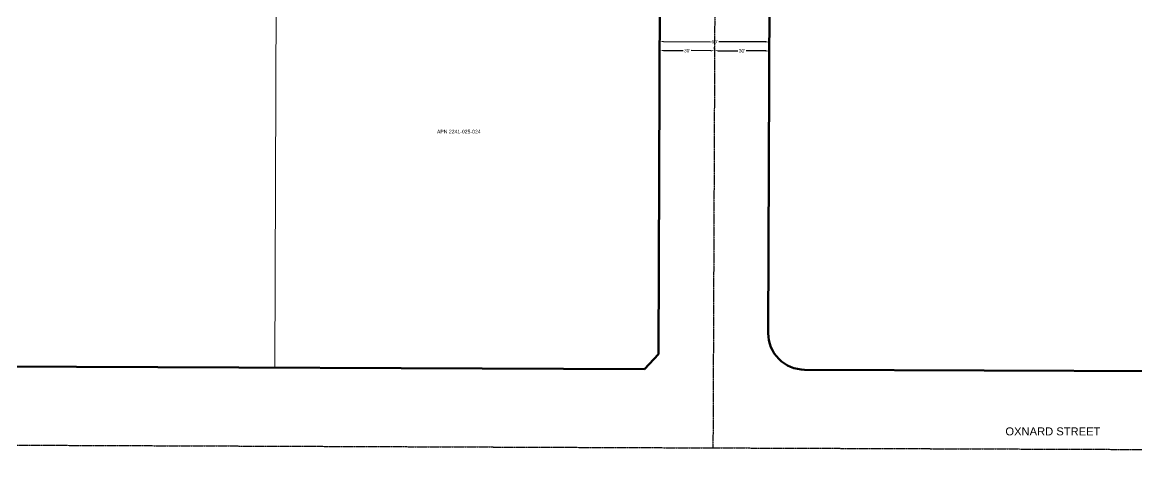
# Model space of a CAD drawing. Header units: feet. Extents: x 6396409 to 6445695, y 1882632 to 1891679.
# Drawn here: x 6424254 to 6424864, y 1887966 to 1888209 of the extents above; entities that cross this region are included whole.
import ezdxf

# ---------------------------------------------------------------- set-up
doc = ezdxf.new("R2010")
doc.units = ezdxf.units.FT
doc.header["$MEASUREMENT"] = 0
doc.linetypes.add('CENTER2', pattern=[1.125, 0.75, -0.125, 0.125, -0.125])
for name, color, linetype, lineweight in [('R-ANNO-LABL', 2, 'Continuous', 30), ('R-PROP-PRCL', 4, 'Continuous', 18), ('R-Row-Ldr', 3, 'Continuous', 5), ('R-Row-Misc-Txto', 171, 'Continuous', 5), ('R-Row-Scl', 1, 'CENTER2', 25), ('R-Row-Sname', 8, 'Continuous', 0), ('R-Row-Srow', 6, 'Continuous', 50)]:
    doc.layers.add(name, color=color, linetype=linetype, lineweight=lineweight)
doc.styles.add('G1_1 8_0', font='arial.ttf')
doc.styles.add('G4_7 32', font='arial.ttf', dxfattribs={"height": 0.219})
doc.styles.add('NCS1-Anno', font='arial.ttf', dxfattribs={"width": 0.8, "height": 0.09375})
doc.dimstyles.new('Annotative (NCS1)', dxfattribs={"dimscale": 100, "dimtxt": 0.09375, "dimasz": 0.1, "dimexe": 0.1, "dimexo": 0.04, "dimgap": 0.05, "dimtad": 0, "dimdec": 3, "dimzin": 0, "dimdsep": 46, "dimtxsty": 'NCS1-Anno', "dimcen": 0.05, "dimaunit": 1, "dimadec": 3, "dimazin": 0, "dimtfac": 1, "dimtdec": 3, "dimtofl": 0, "dimtmove": 0, "dimatfit": 3, "dimfxl": 0.1, "dimtolj": 1, "dimtzin": 0, "dimarcsym": 0})

# ---------------------------------------------------------------- blocks, each defined once
blk = doc.blocks.new('*D2413')
at = {"layer": 'Defpoints', "color": 0, "transparency": 16777216}
for p in [(6425954.99, 1888533.21), (6425986.36, 1887990.46), (6424632.22, 1887976.17), (6425952.84, 1887971.16), (6427273.27, 1887966.38)]:
    blk.add_point(p, dxfattribs=at)
at = {"layer": 'R-ANNO-LABL', "color": 0, "lineweight": -2, "transparency": 16777216}
for start, end in [(57.22214, 86.81329), (2.75519, 32.34634)]:
    blk.add_arc((6425952.84, 1887971.28), 38.62, start, end, dxfattribs=at)
at = {"layer": 'R-ANNO-LABL', "color": 0, "transparency": 16777216}
for points in [[(6425954.98, 1888009.5), (6425955, 1888010.17), (6425952.99, 1888009.89)], [(6425991.75, 1887973.14), (6425991.08, 1887973.12), (6425991.46, 1887971.13)]]:
    blk.add_solid(points, dxfattribs=at)
at = {"layer": 'R-ANNO-LABL', "color": 0, "transparency": 16777216, "insert": (6425980.25, 1887998.48), "char_height": 1.875, "width": 22.1496, "attachment_point": 5, "rotation": 314.78424, "style": 'NCS1-Anno'}
blk.add_mtext('\\A1;89°59\'35" (M) \\P89%%D58\'58" (R17)', dxfattribs=at)
blk = doc.blocks.new('*D2414')
at = {"layer": 'Defpoints', "color": 0, "transparency": 16777216}
for p in [(6425954.99, 1888533.21), (6424633.32, 1888245.96), (6428594.95, 1888237.72), (6425921.82, 1888224.82), (6425952.84, 1887971.28)]:
    blk.add_point(p, dxfattribs=at)
at = {"layer": 'R-ANNO-LABL', "color": 0, "lineweight": -2, "transparency": 16777216}
for start, end in [(182.98141, 211.82576), (237.83587, 266.68022)]:
    blk.add_arc((6425953.88, 1888243.22), 36.96, start, end, dxfattribs=at)
at = {"layer": 'R-ANNO-LABL', "color": 0, "transparency": 16777216}
for points in [[(6425916.64, 1888241.29), (6425917.3, 1888241.3), (6425916.92, 1888243.29)], [(6425951.75, 1888206.65), (6425951.73, 1888205.98), (6425953.74, 1888206.26)]]:
    blk.add_solid(points, dxfattribs=at)
at = {"layer": 'R-ANNO-LABL', "color": 0, "transparency": 16777216, "insert": (6425927.67, 1888217.16), "char_height": 1.875, "width": 27.8597, "attachment_point": 5, "rotation": 314.83081, "style": 'NCS1-Anno'}
blk.add_mtext('\\A1;89°54\'0" (M) \\P89%%D53\'50" (R16)', dxfattribs=at)
blk = doc.blocks.new('*D2415')
at = {"layer": 'Defpoints', "color": 0, "transparency": 16777216}
for p in [(6423314.93, 1888806.85), (6427276.4, 1888791.6), (6425982.17, 1888781.44), (6425955.88, 1888766.39), (6425952.84, 1887971.16)]:
    blk.add_point(p, dxfattribs=at)
at = {"layer": 'R-ANNO-LABL', "color": 0, "lineweight": -2, "transparency": 16777216}
for start, end in [(330.71827, 355.99521), (273.56502, 298.84196)]:
    blk.add_arc((6425956, 1888796.68), 30.29, start, end, dxfattribs=at)
at = {"layer": 'R-ANNO-LABL', "color": 0, "transparency": 16777216}
for points in [[(6425985.88, 1888794.58), (6425986.54, 1888794.55), (6425986.28, 1888796.56)], [(6425957.89, 1888766.12), (6425957.87, 1888766.79), (6425955.88, 1888766.39)]]:
    blk.add_solid(points, dxfattribs=at)
at = {"layer": 'R-ANNO-LABL', "color": 0, "transparency": 16777216, "insert": (6425977.33, 1888775.18), "char_height": 1.875, "width": 19.1656, "attachment_point": 5, "rotation": 44.78011, "style": 'NCS1-Anno'}
blk.add_mtext('\\A1;89°59\'55" (M)\\P90%%D00\'10" (R14)', dxfattribs=at)
blk = doc.blocks.new('*D2466')
at = {"layer": 'Defpoints', "color": 0, "transparency": 16777216}
for p in [(6424603.11, 1888194.22), (6424633.11, 1888194.1), (6424633.11, 1888193.73)]:
    blk.add_point(p, dxfattribs=at)
at = {"layer": 'R-Row-Ldr', "color": 0, "lineweight": -2, "transparency": 16777216}
for p, q in [((6424603.11, 1888193.42), (6424603.1, 1888191.85)), ((6424605.11, 1888193.84), (6424615.84, 1888193.8)), ((6424631.11, 1888193.73), (6424620.38, 1888193.78)), ((6424633.11, 1888193.3), (6424633.1, 1888191.73))]:
    blk.add_line(p, q, dxfattribs=at)
at = {"layer": 'R-Row-Ldr', "color": 0, "transparency": 16777216}
for points in [[(6424605.11, 1888194.17), (6424605.11, 1888193.51), (6424603.11, 1888193.85)], [(6424631.11, 1888194.07), (6424631.11, 1888193.4), (6424633.11, 1888193.73)]]:
    blk.add_solid(points, dxfattribs=at)
at = {"layer": 'R-Row-Ldr', "color": 0, "transparency": 16777216, "insert": (6424618.11, 1888193.79), "char_height": 1.875, "attachment_point": 5, "rotation": 359.76637, "style": 'NCS1-Anno'}
blk.add_mtext("\\A1;30'", dxfattribs=at)
blk = doc.blocks.new('*D2467')
at = {"layer": 'Defpoints', "color": 0, "transparency": 16777216}
for p in [(6424633.11, 1888193.73), (6424663.11, 1888193.6), (6424663.11, 1888193.6)]:
    blk.add_point(p, dxfattribs=at)
at = {"layer": 'R-Row-Ldr', "color": 0, "lineweight": -2, "transparency": 16777216}
for p, q in [((6424633.11, 1888194.53), (6424633.12, 1888195.73)), ((6424635.11, 1888193.72), (6424645.84, 1888193.67)), ((6424661.11, 1888193.61), (6424650.38, 1888193.66)), ((6424663.11, 1888192.8), (6424663.1, 1888191.6))]:
    blk.add_line(p, q, dxfattribs=at)
at = {"layer": 'R-Row-Ldr', "color": 0, "transparency": 16777216}
for points in [[(6424635.11, 1888194.05), (6424635.11, 1888193.39), (6424633.11, 1888193.73)], [(6424661.11, 1888193.95), (6424661.11, 1888193.28), (6424663.11, 1888193.6)]]:
    blk.add_solid(points, dxfattribs=at)
at = {"layer": 'R-Row-Ldr', "color": 0, "transparency": 16777216, "insert": (6424648.11, 1888193.67), "char_height": 1.875, "attachment_point": 5, "rotation": 359.76637, "style": 'NCS1-Anno'}
blk.add_mtext("\\A1;30'", dxfattribs=at)
blk = doc.blocks.new('*D2468')
at = {"layer": 'Defpoints', "color": 0, "transparency": 16777216}
for p in [(6424603.13, 1888199.34), (6424663.13, 1888199.1), (6424663.13, 1888198.56)]:
    blk.add_point(p, dxfattribs=at)
at = {"layer": 'R-Row-Ldr', "color": 0, "lineweight": -2, "transparency": 16777216}
for p, q in [((6424603.13, 1888198.54), (6424603.12, 1888196.8)), ((6424605.13, 1888198.79), (6424630.85, 1888198.69)), ((6424661.13, 1888198.57), (6424635.41, 1888198.67)), ((6424663.13, 1888198.3), (6424663.12, 1888196.56))]:
    blk.add_line(p, q, dxfattribs=at)
at = {"layer": 'R-Row-Ldr', "color": 0, "transparency": 16777216}
for points in [[(6424605.13, 1888199.13), (6424605.13, 1888198.46), (6424603.13, 1888198.8)], [(6424661.13, 1888198.9), (6424661.13, 1888198.23), (6424663.13, 1888198.56)]]:
    blk.add_solid(points, dxfattribs=at)
at = {"layer": 'R-Row-Ldr', "color": 0, "transparency": 16777216, "insert": (6424633.13, 1888198.68), "char_height": 1.875, "attachment_point": 5, "rotation": 359.76637, "style": 'NCS1-Anno'}
blk.add_mtext("\\A1;60'", dxfattribs=at)

msp = doc.modelspace()

# ---------------------------------------------------------------- linework, layer by layer
at = {"layer": 'R-PROP-PRCL'}
msp.add_line((6424393.1342, 1888226.4788), (6424392.3241, 1888020.1121), dxfattribs=at)
at = {"layer": 'R-Row-Scl'}
for p, q in [((6424633.3221, 1888245.9276), (6424632.2221, 1887976.17)), ((6423311.5912, 1887981.3544), (6424632.2221, 1887976.17)), ((6424632.2221, 1887976.17), (6427273.2665, 1887966.3813))]:
    msp.add_line(p, q, dxfattribs=at)
at = {"layer": 'R-Row-Srow'}
for p, q in [((6424603.2407, 1888226.0289), (6424602.4315, 1888027.5723)), ((6424663.2407, 1888225.9023), (6424662.4788, 1888039.0657)), ((6424594.6926, 1888019.3177), (6424602.4315, 1888027.5723)), ((6423374.77, 1888024.1067), (6424594.6926, 1888019.3177)), ((6424682.4045, 1888018.9843), (6425009.9762, 1888017.7702))]:
    msp.add_line(p, q, dxfattribs=at)
msp.add_arc((6424682.4787, 1888038.9842), 20, 179.7663693, 269.7876426, dxfattribs=at)

# ---------------------------------------------------------------- texts
at = {"layer": 'R-Row-Misc-Txto', "style": 'G1_1 8_0'}
msp.add_text('APN 2241-025-024', height=2, dxfattribs=at).set_placement((6424481.1313, 1888148.4222))
at = {"layer": 'R-Row-Sname', "insert": (6424792.305, 1887987.3818), "char_height": 4.38, "width": 76.037061, "attachment_point": 1, "style": 'G4_7 32'}
msp.add_mtext('OXNARD STREET', dxfattribs=at)

# ---------------------------------------------------------------- dimensions: what is measured, and where the dimension line sits
at = {"layer": 'R-ANNO-LABL'}
for base, line1, line2, text, override, picture, middle in [((6425982.1689, 1888781.437), ((6425955.882, 1888766.3943), (6425952.84, 1887971.16)), ((6423314.9287, 1888806.85), (6427276.401, 1888791.5974)), '<> (M)\\P90%%D00\'10" (R14)', {"dimscale": 0}, '*D2415', (6425977.3318, 1888775.1829)), ((6425986.3578, 1887990.4595), ((6424632.2221, 1887976.17), (6427273.2665, 1887966.3813)), ((6425954.99, 1888533.21), (6425952.84, 1887971.16)), '<> (M) \\P89%%D58\'58" (R17)', {"dimscale": 0, "dimpost": ''}, '*D2413', (6425980.251, 1887998.4802)), ((6425921.8214, 1888224.8213), ((6424633.3222, 1888245.9646), (6428594.953, 1888237.7223)), ((6425954.99, 1888533.21), (6425952.8405, 1887971.2753)), '<> (M) \\P89%%D53\'50" (R16)', {"dimscale": 0}, '*D2414', (6425927.6674, 1888217.1582))]:
    dim = msp.add_angular_dim_2l(base=base, line1=line1, line2=line2, text=text, dimstyle='Annotative (NCS1)', override=override, dxfattribs=at)
    dim.commit()
    dim.dimension.update_dxf_attribs({"geometry": picture, "text_midpoint": middle})
at = {"layer": 'R-Row-Ldr'}
for p1, p2, distance, picture, middle in [((6424603.1319, 1888199.3443), (6424663.1314, 1888199.0997), -0.5424, '*D2468', (6424633.1294, 1888198.6796)), ((6424603.111, 1888194.222), (6424633.1108, 1888194.0997), -0.3731, '*D2466', (6424618.1094, 1888193.7878)), ((6424633.1092, 1888193.7266), (6424663.109, 1888193.6043), 0, '*D2467', (6424648.1091, 1888193.6654))]:
    dim = msp.add_aligned_dim(p1=p1, p2=p2, distance=distance, dimstyle='Annotative (NCS1)', override={"dimdec": 0, "dimpost": "'"}, dxfattribs=at)
    dim.commit()
    dim.dimension.update_dxf_attribs({"geometry": picture, "text_midpoint": middle})

doc.saveas('drawing.dxf')
